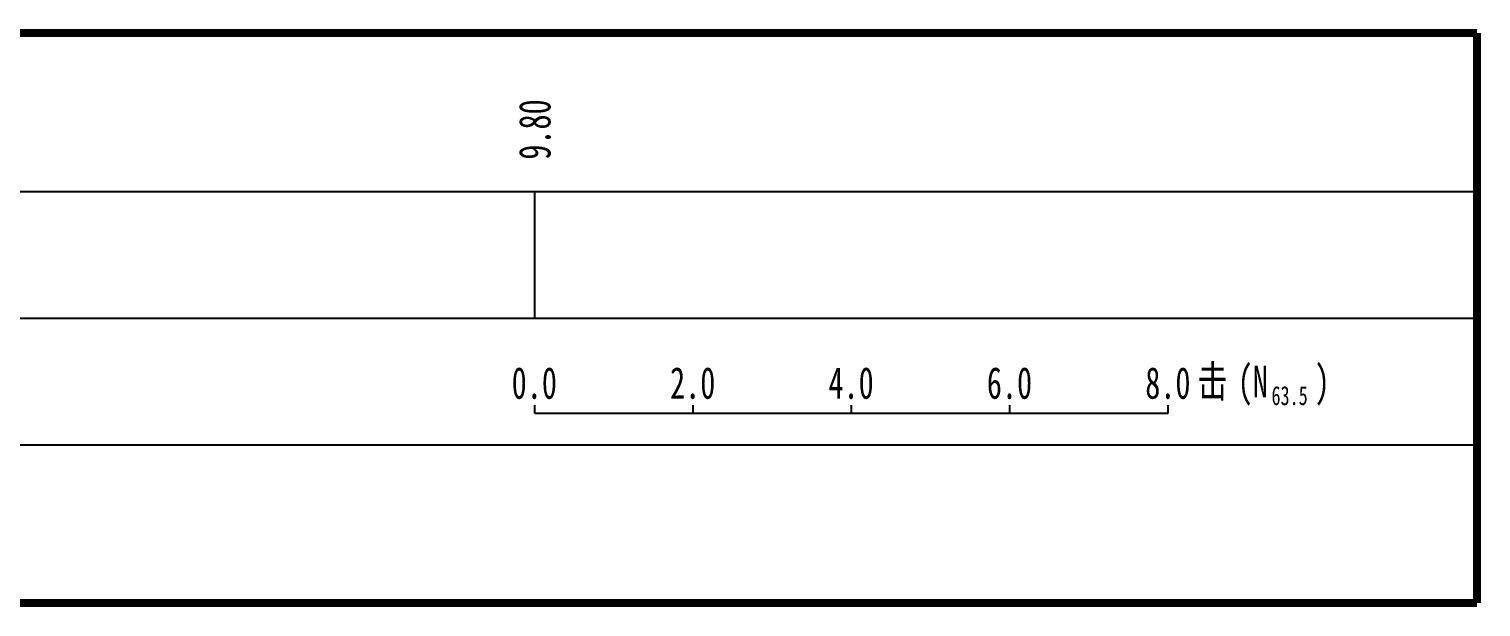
# Model space of a CAD drawing. Header units: millimetres. Extents: x 7577 to 20709, y -191 to 3630.
# Drawn here: x 11340.4 to 11432.1, y 576.7 to 613.2 of the extents above; entities that cross this region are included whole.
import ezdxf

# ---------------------------------------------------------------- set-up
doc = ezdxf.new("R2010")
doc.units = ezdxf.units.MM
doc.layers.add('GiCAD_DongTan', color=7, linetype='Continuous')
doc.layers.add('GiCAD_WXP', color=1, linetype='Continuous')
doc.styles.add('标注栏-动探曲线', font='simfang.ttf', dxfattribs={"width": 0.7, "height": 2})
doc.styles.add('标注栏-孔深', font='simfang.ttf', dxfattribs={"width": 0.7, "height": 2})

msp = doc.modelspace()

# ---------------------------------------------------------------- linework, layer by layer
at = {"layer": 'GiCAD_DongTan', "color": 4}
for p, q in [((11372.337, 588.908), (11372.337, 589.408)), ((11372.337, 588.908), (11412.337, 588.908)), ((11382.337, 588.908), (11382.337, 589.408)), ((11392.337, 588.908), (11392.337, 589.408)), ((11402.337, 588.908), (11402.337, 589.408)), ((11412.337, 588.908), (11412.337, 589.408))]:
    msp.add_line(p, q, dxfattribs=at)
at = {"layer": 'GiCAD_WXP', "color": 1, "const_width": 0.5}
for points in [[(11213.352, 612.908), (11431.829, 612.908)], [(11431.829, 612.908), (11431.829, 576.908)], [(11213.352, 576.908), (11431.829, 576.908)]]:
    msp.add_lwpolyline(points, dxfattribs=at)
at = {"layer": 'GiCAD_WXP', "color": 1}
for points in [[(11213.352, 602.908), (11431.829, 602.908)], [(11372.337, 594.908), (11372.337, 602.908)], [(11213.352, 594.908), (11431.829, 594.908)], [(11213.352, 586.908), (11431.829, 586.908)]]:
    msp.add_lwpolyline(points, dxfattribs=at)

# ---------------------------------------------------------------- texts
at = {"layer": 'GiCAD_DongTan', "color": 4, "style": '标注栏-动探曲线', "width": 0.7}
for s, height, p in [('击', 2, (11414.18, 589.908)), ('0.0', 2, (11370.884, 589.808)), ('2.0', 2, (11380.884, 589.808)), ('4.0', 2, (11390.884, 589.808)), ('6.0', 2, (11400.884, 589.808)), ('8.0', 2, (11410.884, 589.808)), ('(N', 2, (11416.717, 589.908)), (')', 2, (11421.579, 589.908)), ('63.5', 1.2, (11418.855, 589.408))]:
    msp.add_text(s, height=height, dxfattribs=at).set_placement(p)
at = {"layer": 'GiCAD_WXP', "color": 4, "style": '标注栏-孔深', "width": 0.7}
msp.add_text('9.80', height=2, rotation=90, dxfattribs=at).set_placement((11373.337, 604.908))

doc.saveas('drawing.dxf')
